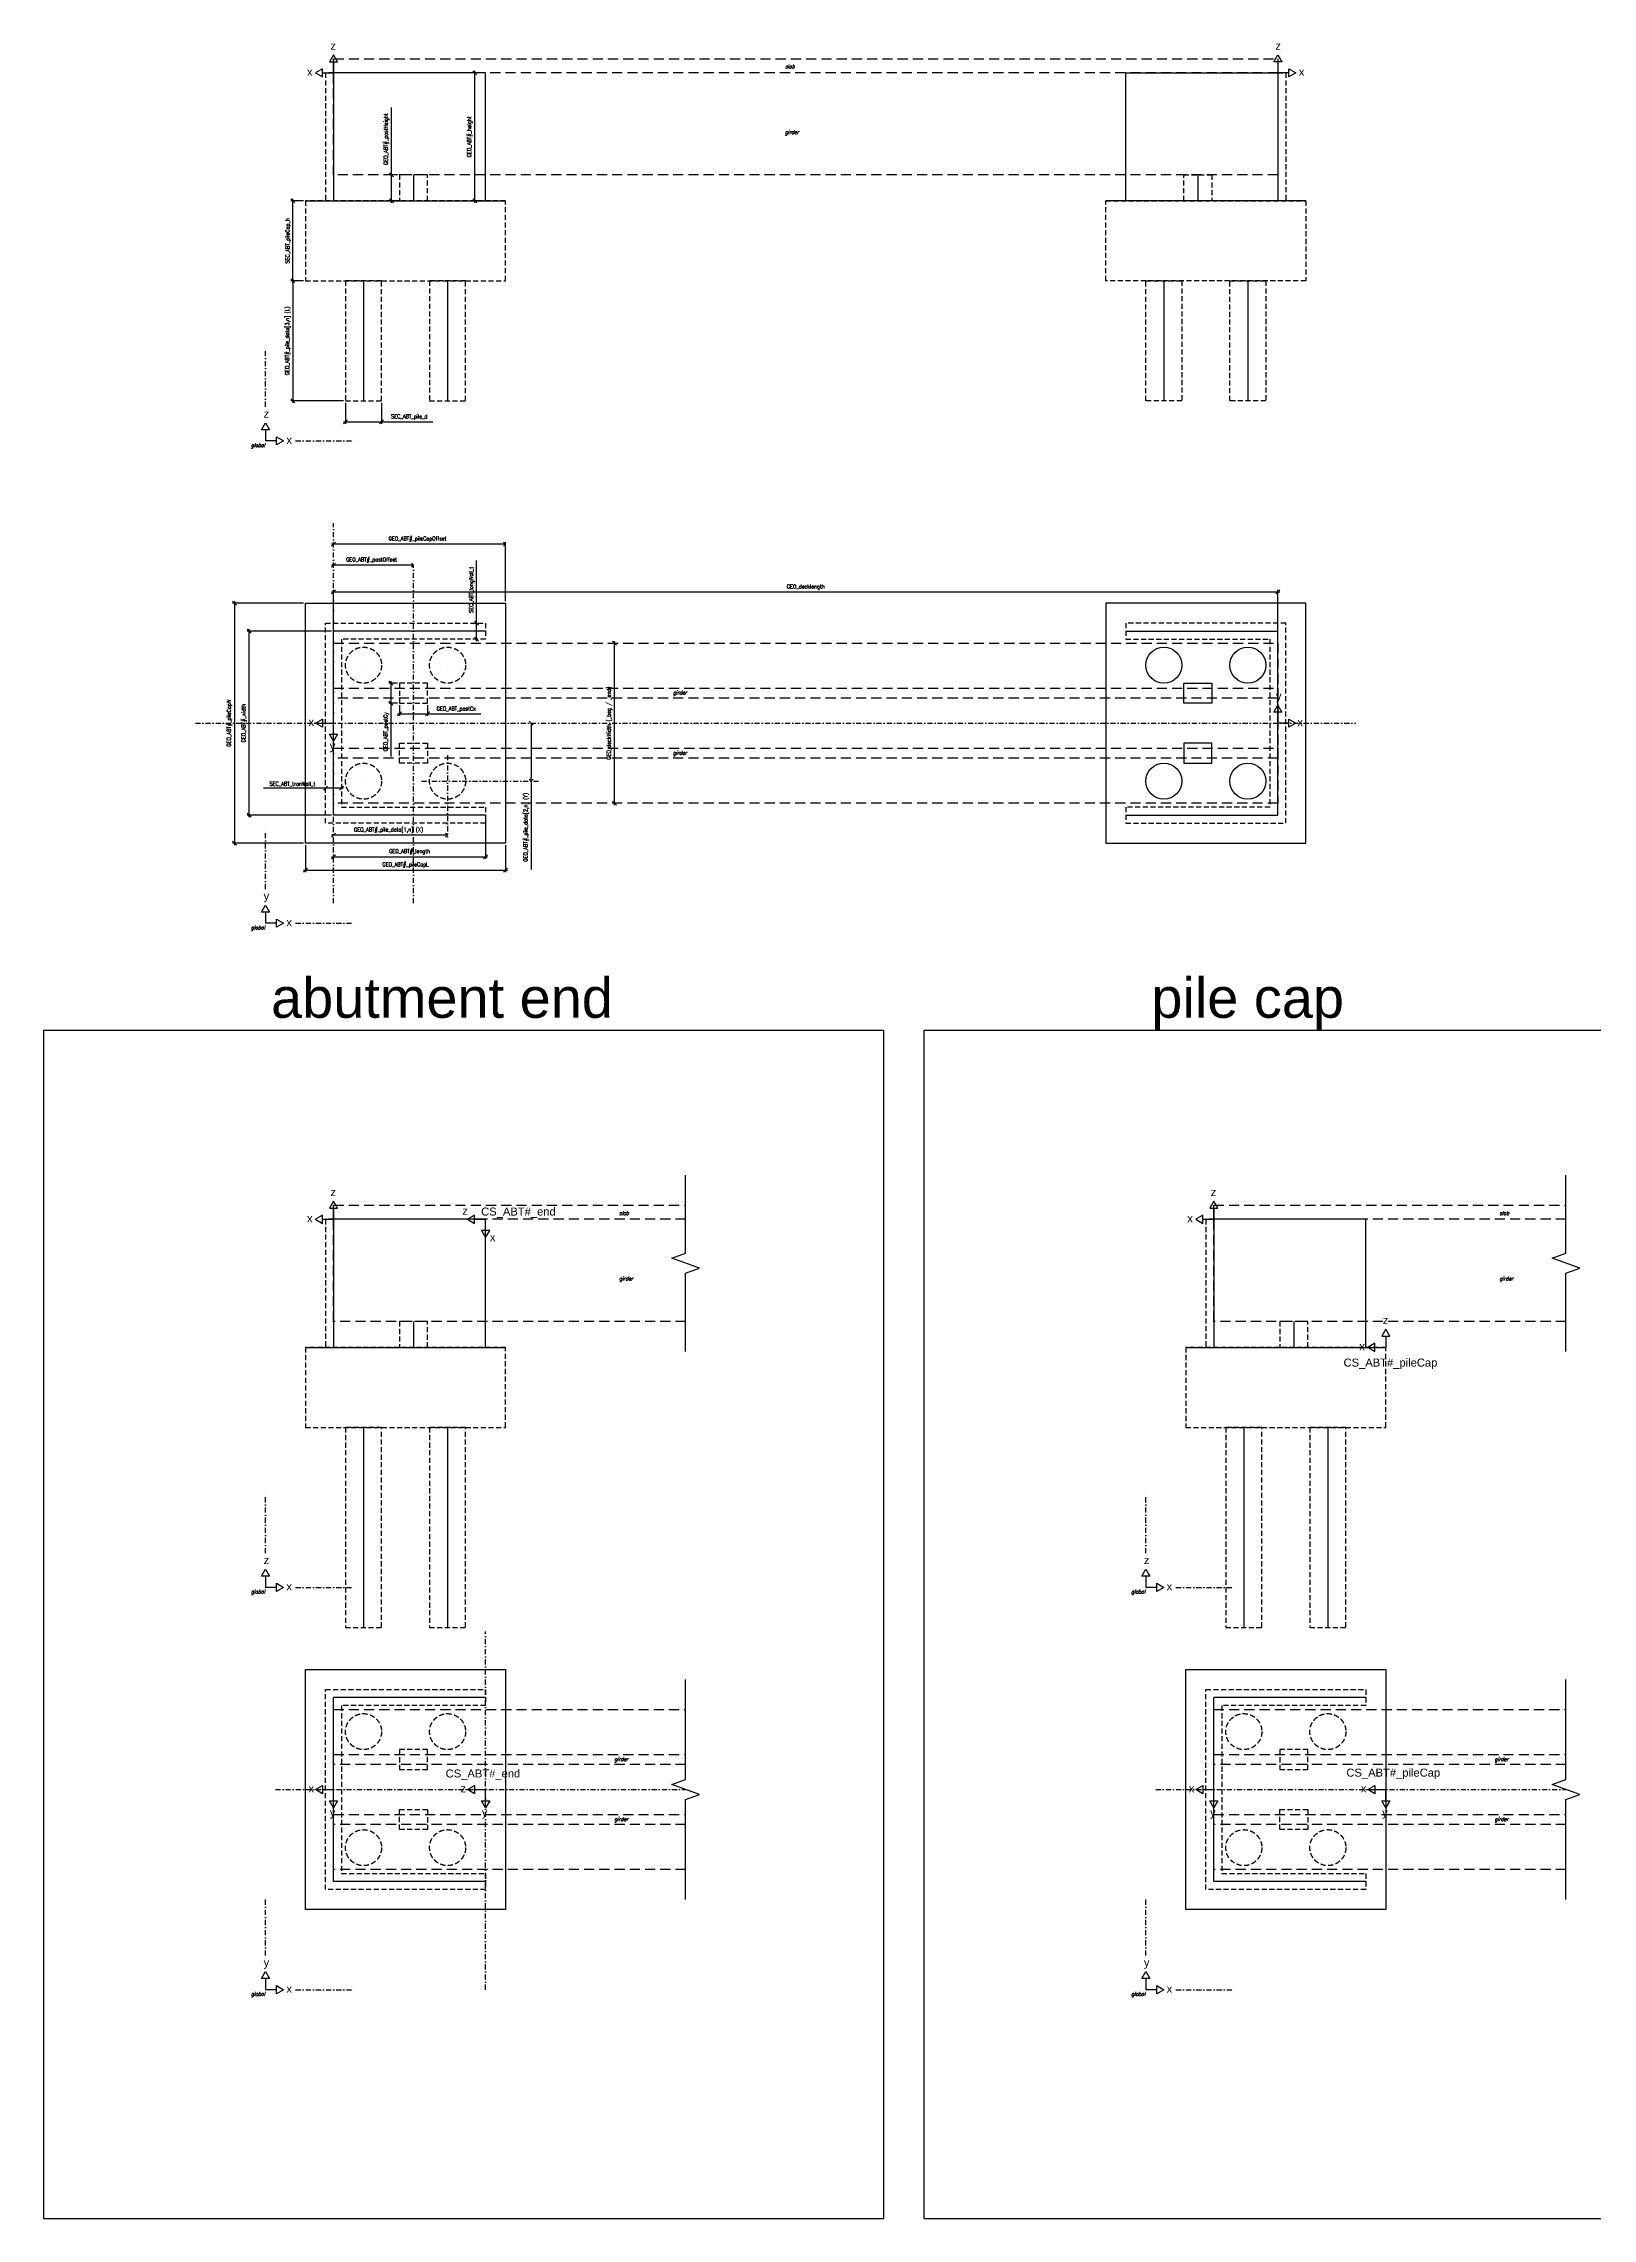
# Model space of a CAD drawing. Header units: millimetres. Extents: x 82860 to 279860, y -75608 to -21238.
# Drawn here: x 82860 to 121572, y -75608 to -21238 of the extents above; entities that cross this region are included whole.
import ezdxf

# ---------------------------------------------------------------- set-up
doc = ezdxf.new("R2010")
doc.units = ezdxf.units.MM
doc.header["$PDMODE"] = 3
doc.linetypes.add('DASHDOT', pattern=[25.4, 12.7, -6.35, 0, -6.35])
doc.linetypes.add('DASHED', pattern=[19.05, 12.7, -6.35])
for name, color, linetype in [('01', 1, 'Continuous'), ('02', 2, 'Continuous'), ('04', 4, 'Continuous'), ('06', 6, 'Continuous'), ('07', 7, 'Continuous'), ('08', 8, 'Continuous'), ('09', 9, 'Continuous'), ('aux_lines', 30, 'Continuous'), ('Green_02_0.1mm', 104, 'Continuous'), ('Green_04_0.3mm', 106, 'Continuous'), ('Orange_04_0.3mm', 23, 'Continuous'), ('Orange_05_0.4mm', 24, 'Continuous')]:
    doc.layers.add(name, color=color, linetype=linetype)
doc.styles.add('Romans', font='romans.shx', dxfattribs={"width": 0.9, "height": 100})
doc.styles.get("Standard").update_dxf_attribs({"font": 'arial.ttf'})
doc.dimstyles.new('C 1-50 (1-50)', dxfattribs={"dimscale": 50, "dimtxt": 0.18, "dimasz": 2, "dimexe": 1, "dimexo": 1, "dimgap": 1, "dimtad": 1, "dimdec": 0, "dimlfac": 0.1, "dimzin": 0, "dimdsep": 46, "dimtxsty": 'Romans', "dimblk1": 'OBLIQUE', "dimblk2": 'OBLIQUE', "dimsah": 1, "dimcen": 2, "dimdle": 1, "dimclrd": 7, "dimclre": 7, "dimclrt": 3, "dimazin": 2, "dimtfac": 1, "dimtdec": 0, "dimtmove": 0, "dimatfit": 3, "dimfxl": 1, "dimfrac": 1, "dimarcsym": 0})

# ---------------------------------------------------------------- blocks, each defined once
blk = doc.blocks.new('_Oblique')
at = {"color": 0, "linetype": 'ByBlock', "lineweight": -2}
blk.add_line((-0.5, -0.5), (0.5, 0.5), dxfattribs=at)
blk = doc.blocks.new('*D2')
at = {"layer": '07', "color": 7, "linetype": 'ByBlock', "lineweight": -2, "transparency": 16777216}
blk.add_line((97128, -40278), (97128, -36178), dxfattribs=at)
at = {"layer": 'Defpoints', "color": 0, "transparency": 16777216}
for p in [(97128, -36228), (97128, -36228), (97128, -40228)]:
    blk.add_point(p, dxfattribs=at)
at = {"layer": '07', "color": 7, "lineweight": -2, "transparency": 16777216, "xscale": 100, "yscale": 100, "zscale": 100}
for p, rotation in [((97128, -36228), 90), ((97128, -40228), 270)]:
    blk.add_blockref('_Oblique', p, dxfattribs=dict(at, rotation=rotation))
at = {"layer": '07', "color": 3, "transparency": 16777216, "insert": (97002, -38228), "char_height": 100, "attachment_point": 5, "rotation": 90, "style": 'Romans'}
blk.add_mtext('GEO_deckWidth {\\C8;(_beg / _end)}', dxfattribs=at)
blk = doc.blocks.new('*D3')
at = {"layer": '07', "color": 7, "linetype": 'ByBlock', "lineweight": -2, "transparency": 16777216}
for p, q in [((90059, -34946), (113759, -34946)), ((90109, -36178), (90109, -34896)), ((113709, -36178), (113709, -34896))]:
    blk.add_line(p, q, dxfattribs=at)
at = {"layer": 'Defpoints', "color": 0, "transparency": 16777216}
for p in [(113709, -34946), (90109, -36228), (113709, -36228)]:
    blk.add_point(p, dxfattribs=at)
at = {"layer": '07', "color": 7, "lineweight": -2, "transparency": 16777216, "xscale": 100, "yscale": 100, "zscale": 100, "rotation": 180}
blk.add_blockref('_Oblique', (90109, -34946), dxfattribs=at)
at = {"layer": '07', "color": 7, "lineweight": -2, "transparency": 16777216, "xscale": 100, "yscale": 100, "zscale": 100}
blk.add_blockref('_Oblique', (113709, -34946), dxfattribs=at)
at = {"layer": '07', "color": 3, "transparency": 16777216, "insert": (101909, -34830), "char_height": 100, "attachment_point": 5, "style": 'Romans'}
blk.add_mtext('GEO_decklength', dxfattribs=at)
blk = doc.blocks.new('*D4')
at = {"layer": '07', "color": 7, "linetype": 'ByBlock', "lineweight": -2, "transparency": 16777216}
for p, q in [((93680, -35728), (93680, -34165)), ((93680, -36178), (93680, -35728))]:
    blk.add_line(p, q, dxfattribs=at)
at = {"layer": 'Defpoints', "color": 0, "transparency": 16777216}
for p in [(93680, -35728), (93680, -35728), (93680, -36128)]:
    blk.add_point(p, dxfattribs=at)
at = {"layer": '07', "color": 7, "lineweight": -2, "transparency": 16777216, "xscale": 100, "yscale": 100, "zscale": 100}
for p, rotation in [((93680, -35728), 90), ((93680, -36128), 270)]:
    blk.add_blockref('_Oblique', p, dxfattribs=dict(at, rotation=rotation))
at = {"layer": '07', "color": 160, "transparency": 16777216, "insert": (93564, -34897), "char_height": 100, "attachment_point": 5, "rotation": 90, "style": 'Romans'}
blk.add_mtext('SEC_ABT_longWall_t', dxfattribs=at)
blk = doc.blocks.new('*D5')
at = {"layer": '07', "color": 7, "linetype": 'ByBlock', "lineweight": -2, "transparency": 16777216}
for p, q in [((89909, -39851), (88354, -39851)), ((90359, -39851), (89909, -39851))]:
    blk.add_line(p, q, dxfattribs=at)
at = {"layer": 'Defpoints', "color": 0, "transparency": 16777216}
for p in [(89909, -39851), (89909, -39851), (90309, -39851)]:
    blk.add_point(p, dxfattribs=at)
at = {"layer": '07', "color": 7, "lineweight": -2, "transparency": 16777216, "xscale": 100, "yscale": 100, "zscale": 100, "rotation": 180}
blk.add_blockref('_Oblique', (89909, -39851), dxfattribs=at)
at = {"layer": '07', "color": 7, "lineweight": -2, "transparency": 16777216, "xscale": 100, "yscale": 100, "zscale": 100}
blk.add_blockref('_Oblique', (90309, -39851), dxfattribs=at)
at = {"layer": '07', "color": 160, "transparency": 16777216, "insert": (89081, -39746), "char_height": 100, "attachment_point": 5, "style": 'Romans'}
blk.add_mtext('SEC_ABT_tranWall_t', dxfattribs=at)
blk = doc.blocks.new('*D6')
at = {"layer": '07', "color": 7, "linetype": 'ByBlock', "lineweight": -2, "transparency": 16777216}
for p, q in [((91709, -37999), (92459, -37999)), ((91759, -37778), (91759, -38049)), ((92459, -37778), (92459, -38049)), ((92459, -37999), (93790, -37999))]:
    blk.add_line(p, q, dxfattribs=at)
at = {"layer": 'Defpoints', "color": 0, "transparency": 16777216}
for p in [(91759, -37728), (92459, -37728), (92459, -37999)]:
    blk.add_point(p, dxfattribs=at)
at = {"layer": '07', "color": 7, "lineweight": -2, "transparency": 16777216, "xscale": 100, "yscale": 100, "zscale": 100, "rotation": 180}
blk.add_blockref('_Oblique', (91759, -37999), dxfattribs=at)
at = {"layer": '07', "color": 7, "lineweight": -2, "transparency": 16777216, "xscale": 100, "yscale": 100, "zscale": 100}
blk.add_blockref('_Oblique', (92459, -37999), dxfattribs=at)
at = {"layer": '07', "color": 160, "transparency": 16777216, "insert": (93174, -37882), "char_height": 100, "attachment_point": 5, "style": 'Romans'}
blk.add_mtext('GEO_ABT_postCx', dxfattribs=at)
blk = doc.blocks.new('*D7')
at = {"layer": '07', "color": 7, "linetype": 'ByBlock', "lineweight": -2, "transparency": 16777216}
for p, q in [((91709, -37228), (91490, -37228)), ((91540, -37178), (91540, -37728)), ((91709, -37728), (91490, -37728)), ((91540, -37728), (91540, -39060))]:
    blk.add_line(p, q, dxfattribs=at)
at = {"layer": 'Defpoints', "color": 0, "transparency": 16777216}
for p in [(91759, -37228), (91540, -37728), (91759, -37728)]:
    blk.add_point(p, dxfattribs=at)
at = {"layer": '07', "color": 7, "lineweight": -2, "transparency": 16777216, "xscale": 100, "yscale": 100, "zscale": 100}
for p, rotation in [((91540, -37228), 90), ((91540, -37728), 270)]:
    blk.add_blockref('_Oblique', p, dxfattribs=dict(at, rotation=rotation))
at = {"layer": '07', "color": 160, "transparency": 16777216, "insert": (91424, -38444), "char_height": 100, "attachment_point": 5, "rotation": 90, "style": 'Romans'}
blk.add_mtext('GEO_ABT_postCy', dxfattribs=at)
blk = doc.blocks.new('*D8')
at = {"layer": '07', "color": 7, "linetype": 'ByBlock', "lineweight": -2, "transparency": 16777216}
for p, q in [((93909, -40578), (93909, -41620)), ((90059, -41570), (93959, -41570))]:
    blk.add_line(p, q, dxfattribs=at)
at = {"layer": 'Defpoints', "color": 0, "transparency": 16777216}
for p in [(93909, -40528), (90109, -41570), (93909, -41570)]:
    blk.add_point(p, dxfattribs=at)
at = {"layer": '07', "color": 7, "lineweight": -2, "transparency": 16777216, "xscale": 100, "yscale": 100, "zscale": 100, "rotation": 180}
blk.add_blockref('_Oblique', (90109, -41570), dxfattribs=at)
at = {"layer": '07', "color": 7, "lineweight": -2, "transparency": 16777216, "xscale": 100, "yscale": 100, "zscale": 100}
blk.add_blockref('_Oblique', (93909, -41570), dxfattribs=at)
at = {"layer": '07', "color": 160, "transparency": 16777216, "insert": (92009, -41444), "char_height": 100, "attachment_point": 5, "style": 'Romans'}
blk.add_mtext('GEO_ABT#_length', dxfattribs=at)
blk = doc.blocks.new('*D9')
at = {"layer": '07', "color": 7, "linetype": 'ByBlock', "lineweight": -2, "transparency": 16777216}
for p, q in [((93859, -21972), (93592, -21972)), ((93642, -25222), (93642, -21922)), ((93859, -25172), (93592, -25172))]:
    blk.add_line(p, q, dxfattribs=at)
at = {"layer": 'Defpoints', "color": 0, "transparency": 16777216}
for p in [(93642, -21972), (93909, -21972), (93909, -25172)]:
    blk.add_point(p, dxfattribs=at)
at = {"layer": '07', "color": 7, "lineweight": -2, "transparency": 16777216, "xscale": 100, "yscale": 100, "zscale": 100}
for p, rotation in [((93642, -21972), 90), ((93642, -25172), 270)]:
    blk.add_blockref('_Oblique', p, dxfattribs=dict(at, rotation=rotation))
at = {"layer": '07', "color": 160, "transparency": 16777216, "insert": (93516, -23572), "char_height": 100, "attachment_point": 5, "rotation": 90, "style": 'Romans'}
blk.add_mtext('GEO_ABT#_height', dxfattribs=at)
blk = doc.blocks.new('*D10')
at = {"layer": '07', "color": 7, "linetype": 'ByBlock', "lineweight": -2, "transparency": 16777216}
for p, q in [((88002, -40578), (88002, -35878)), ((90059, -35928), (87952, -35928)), ((90059, -40528), (87952, -40528))]:
    blk.add_line(p, q, dxfattribs=at)
at = {"layer": 'Defpoints', "color": 0, "transparency": 16777216}
for p in [(88002, -35928), (90109, -35928), (90109, -40528)]:
    blk.add_point(p, dxfattribs=at)
at = {"layer": '07', "color": 7, "lineweight": -2, "transparency": 16777216, "xscale": 100, "yscale": 100, "zscale": 100}
for p, rotation in [((88002, -35928), 90), ((88002, -40528), 270)]:
    blk.add_blockref('_Oblique', p, dxfattribs=dict(at, rotation=rotation))
at = {"layer": '07', "color": 160, "transparency": 16777216, "insert": (87876, -38228), "char_height": 100, "attachment_point": 5, "rotation": 90, "style": 'Romans'}
blk.add_mtext('GEO_ABT#_width', dxfattribs=at)
blk = doc.blocks.new('*D11')
at = {"layer": '07', "color": 7, "linetype": 'ByBlock', "lineweight": -2, "transparency": 16777216}
for p, q in [((89359, -35228), (87584, -35228)), ((87634, -35178), (87634, -41278)), ((89359, -41228), (87584, -41228))]:
    blk.add_line(p, q, dxfattribs=at)
at = {"layer": 'Defpoints', "color": 0, "transparency": 16777216}
for p in [(89409, -35228), (87634, -41228), (89409, -41228)]:
    blk.add_point(p, dxfattribs=at)
at = {"layer": '07', "color": 7, "lineweight": -2, "transparency": 16777216, "xscale": 100, "yscale": 100, "zscale": 100}
for p, rotation in [((87634, -35228), 90), ((87634, -41228), 270)]:
    blk.add_blockref('_Oblique', p, dxfattribs=dict(at, rotation=rotation))
at = {"layer": '07', "color": 160, "transparency": 16777216, "insert": (87508, -38228), "char_height": 100, "attachment_point": 5, "rotation": 90, "style": 'Romans'}
blk.add_mtext('GEO_ABT#_pileCapW', dxfattribs=at)
blk = doc.blocks.new('*D12')
at = {"layer": '07', "color": 7, "linetype": 'ByBlock', "lineweight": -2, "transparency": 16777216}
for p, q in [((89409, -41278), (89409, -41951)), ((94409, -41278), (94409, -41951)), ((89359, -41901), (94459, -41901))]:
    blk.add_line(p, q, dxfattribs=at)
at = {"layer": 'Defpoints', "color": 0, "transparency": 16777216}
for p in [(89409, -41228), (94409, -41228), (94409, -41901)]:
    blk.add_point(p, dxfattribs=at)
at = {"layer": '07', "color": 7, "lineweight": -2, "transparency": 16777216, "xscale": 100, "yscale": 100, "zscale": 100, "rotation": 180}
blk.add_blockref('_Oblique', (89409, -41901), dxfattribs=at)
at = {"layer": '07', "color": 7, "lineweight": -2, "transparency": 16777216, "xscale": 100, "yscale": 100, "zscale": 100}
blk.add_blockref('_Oblique', (94409, -41901), dxfattribs=at)
at = {"layer": '07', "color": 160, "transparency": 16777216, "insert": (91909, -41775), "char_height": 100, "attachment_point": 5, "style": 'Romans'}
blk.add_mtext('GEO_ABT#_pileCapL', dxfattribs=at)
blk = doc.blocks.new('_Open90')
at = {"color": 0, "linetype": 'ByBlock', "lineweight": -2}
for p, q in [((0, 0), (-1, 0)), ((-0.5, 0.5), (0, 0)), ((0, 0), (-0.5, -0.5))]:
    blk.add_line(p, q, dxfattribs=at)
blk = doc.blocks.new('*D13')
at = {"layer": '07', "color": 7, "linetype": 'ByBlock', "lineweight": -2, "transparency": 16777216}
for p, q in [((94409, -35178), (94409, -33706)), ((94309, -33756), (90059, -33756))]:
    blk.add_line(p, q, dxfattribs=at)
at = {"layer": 'Defpoints', "color": 0, "transparency": 16777216}
for p in [(90109, -33756), (90109, -33756), (94409, -35228)]:
    blk.add_point(p, dxfattribs=at)
at = {"layer": '07', "color": 7, "lineweight": -2, "transparency": 16777216, "xscale": 100, "yscale": 100, "zscale": 100, "rotation": 180}
blk.add_blockref('_Oblique', (90109, -33756), dxfattribs=at)
at = {"layer": '07', "color": 7, "lineweight": -2, "transparency": 16777216, "xscale": 100, "yscale": 100, "zscale": 100}
blk.add_blockref('_Open90', (94409, -33756), dxfattribs=at)
at = {"layer": '07', "color": 160, "transparency": 16777216, "insert": (92209, -33629), "char_height": 100, "attachment_point": 5, "style": 'Romans'}
blk.add_mtext('GEO_ABT#_pileCapOffset', dxfattribs=at)
blk = doc.blocks.new('*D14')
at = {"layer": '07', "color": 7, "linetype": 'ByBlock', "lineweight": -2, "transparency": 16777216}
for p, q in [((91556, -24522), (91556, -22839)), ((91709, -24522), (91506, -24522)), ((91556, -25222), (91556, -24522)), ((91709, -25172), (91506, -25172))]:
    blk.add_line(p, q, dxfattribs=at)
at = {"layer": 'Defpoints', "color": 0, "transparency": 16777216}
for p in [(91556, -24522), (91759, -24522), (91759, -25172)]:
    blk.add_point(p, dxfattribs=at)
at = {"layer": '07', "color": 7, "lineweight": -2, "transparency": 16777216, "xscale": 100, "yscale": 100, "zscale": 100}
for p, rotation in [((91556, -24522), 90), ((91556, -25172), 270)]:
    blk.add_blockref('_Oblique', p, dxfattribs=dict(at, rotation=rotation))
at = {"layer": '07', "color": 160, "transparency": 16777216, "insert": (91430, -23630), "char_height": 100, "attachment_point": 5, "rotation": 90, "style": 'Romans'}
blk.add_mtext('GEO_ABT#_postHeight', dxfattribs=at)
blk = doc.blocks.new('*D15')
at = {"layer": '07', "color": 7, "linetype": 'ByBlock', "lineweight": -2, "transparency": 16777216}
blk.add_line((92009, -34278), (90059, -34278), dxfattribs=at)
at = {"layer": 'Defpoints', "color": 0, "transparency": 16777216}
for p in [(90109, -34278), (90109, -34278), (92109, -34278)]:
    blk.add_point(p, dxfattribs=at)
at = {"layer": '07', "color": 7, "lineweight": -2, "transparency": 16777216, "xscale": 100, "yscale": 100, "zscale": 100, "rotation": 180}
blk.add_blockref('_Oblique', (90109, -34278), dxfattribs=at)
at = {"layer": '07', "color": 7, "lineweight": -2, "transparency": 16777216, "xscale": 100, "yscale": 100, "zscale": 100}
blk.add_blockref('_Open90', (92109, -34278), dxfattribs=at)
at = {"layer": '07', "color": 160, "transparency": 16777216, "insert": (91059, -34152), "char_height": 100, "attachment_point": 5, "style": 'Romans'}
blk.add_mtext('GEO_ABT#_postOffset', dxfattribs=at)
blk = doc.blocks.new('*D18')
at = {"layer": '07', "color": 7, "linetype": 'ByBlock', "lineweight": -2, "transparency": 16777216}
for p, q in [((95049, -38228), (95049, -39578)), ((95049, -39678), (95049, -41884))]:
    blk.add_line(p, q, dxfattribs=at)
at = {"layer": 'Defpoints', "color": 0, "transparency": 16777216}
for p in [(95049, -38228), (95049, -38228), (95049, -39678)]:
    blk.add_point(p, dxfattribs=at)
at = {"layer": '07', "color": 7, "lineweight": -2, "transparency": 16777216, "xscale": 100, "yscale": 100, "zscale": 100}
for name, p, rotation in [('_Oblique', (95049, -38228), 90), ('_Open90', (95049, -39678), 270)]:
    blk.add_blockref(name, p, dxfattribs=dict(at, rotation=rotation))
at = {"layer": '07', "color": 3, "transparency": 16777216, "insert": (94923, -40831), "char_height": 100, "attachment_point": 5, "rotation": 90, "style": 'Romans'}
blk.add_mtext('{\\C160;GEO_ABT#_pile_data\\C7;[2,n]} {\\C8;(Y)}', dxfattribs=at)
blk = doc.blocks.new('*D19')
at = {"layer": '07', "color": 7, "linetype": 'ByBlock', "lineweight": -2, "transparency": 16777216}
blk.add_line((92859, -41032), (90059, -41032), dxfattribs=at)
at = {"layer": 'Defpoints', "color": 0, "transparency": 16777216}
for p in [(90109, -41032), (90109, -41032), (92959, -41032)]:
    blk.add_point(p, dxfattribs=at)
at = {"layer": '07', "color": 7, "lineweight": -2, "transparency": 16777216, "xscale": 100, "yscale": 100, "zscale": 100, "rotation": 180}
blk.add_blockref('_Oblique', (90109, -41032), dxfattribs=at)
at = {"layer": '07', "color": 7, "lineweight": -2, "transparency": 16777216, "xscale": 100, "yscale": 100, "zscale": 100}
blk.add_blockref('_Open90', (92959, -41032), dxfattribs=at)
at = {"layer": '07', "color": 3, "transparency": 16777216, "insert": (91484, -40906), "char_height": 100, "attachment_point": 5, "style": 'Romans'}
blk.add_mtext('{\\C160;GEO_ABT#_pile_data\\C7;[1,n] \\C8;(X)}', dxfattribs=at)
blk = doc.blocks.new('*D20')
at = {"layer": '07', "color": 7, "linetype": 'ByBlock', "lineweight": -2, "transparency": 16777216}
for p, q in [((89359, -27172), (89043, -27172)), ((89093, -27122), (89093, -30222)), ((90359, -30172), (89043, -30172))]:
    blk.add_line(p, q, dxfattribs=at)
at = {"layer": 'Defpoints', "color": 0, "transparency": 16777216}
for p in [(89409, -27172), (89093, -30172), (90409, -30172)]:
    blk.add_point(p, dxfattribs=at)
at = {"layer": '07', "color": 7, "lineweight": -2, "transparency": 16777216, "xscale": 100, "yscale": 100, "zscale": 100}
for p, rotation in [((89093, -27172), 90), ((89093, -30172), 270)]:
    blk.add_blockref('_Oblique', p, dxfattribs=dict(at, rotation=rotation))
at = {"layer": '07', "color": 3, "transparency": 16777216, "insert": (88966, -28672), "char_height": 100, "attachment_point": 5, "rotation": 90, "style": 'Romans'}
blk.add_mtext('{\\C160;GEO_ABT#_pile_data\\C7;[3,n]} {\\C8;(L)}', dxfattribs=at)
blk = doc.blocks.new('*D21')
at = {"layer": '07', "color": 7, "linetype": 'ByBlock', "lineweight": -2, "transparency": 16777216}
for p, q in [((90409, -30222), (90409, -30743)), ((91309, -30222), (91309, -30743)), ((90359, -30693), (91309, -30693)), ((91309, -30693), (92589, -30693))]:
    blk.add_line(p, q, dxfattribs=at)
at = {"layer": 'Defpoints', "color": 0, "transparency": 16777216}
for p in [(90409, -30172), (91309, -30172), (91309, -30693)]:
    blk.add_point(p, dxfattribs=at)
at = {"layer": '07', "color": 7, "lineweight": -2, "transparency": 16777216, "xscale": 100, "yscale": 100, "zscale": 100, "rotation": 180}
blk.add_blockref('_Oblique', (90409, -30693), dxfattribs=at)
at = {"layer": '07', "color": 7, "lineweight": -2, "transparency": 16777216, "xscale": 100, "yscale": 100, "zscale": 100}
blk.add_blockref('_Oblique', (91309, -30693), dxfattribs=at)
at = {"layer": '07', "color": 160, "transparency": 16777216, "insert": (91999, -30576), "char_height": 100, "attachment_point": 5, "style": 'Romans'}
blk.add_mtext('SEC_ABT_pile_d', dxfattribs=at)
blk = doc.blocks.new('*D22')
at = {"layer": '07', "color": 7, "linetype": 'ByBlock', "lineweight": -2, "transparency": 16777216}
for p, q in [((89359, -25172), (89043, -25172)), ((89093, -27222), (89093, -25122)), ((89359, -27172), (89043, -27172))]:
    blk.add_line(p, q, dxfattribs=at)
at = {"layer": 'Defpoints', "color": 0, "transparency": 16777216}
for p in [(89093, -25172), (89409, -25172), (89409, -27172)]:
    blk.add_point(p, dxfattribs=at)
at = {"layer": '07', "color": 7, "lineweight": -2, "transparency": 16777216, "xscale": 100, "yscale": 100, "zscale": 100}
for p, rotation in [((89093, -25172), 90), ((89093, -27172), 270)]:
    blk.add_blockref('_Oblique', p, dxfattribs=dict(at, rotation=rotation))
at = {"layer": '07', "color": 160, "transparency": 16777216, "insert": (88976, -26172), "char_height": 100, "attachment_point": 5, "rotation": 90, "style": 'Romans'}
blk.add_mtext('SEC_ABT_pileCap_h', dxfattribs=at)

msp = doc.modelspace()

# ---------------------------------------------------------------- linework, layer by layer
at = {"layer": '01'}
for p, q in [((92108.5, -24521.7), (92108.5, -25171.7)), ((92108.5, -53181), (92108.5, -53831)), ((114108.5, -53181), (114108.5, -53831))]:
    msp.add_line(p, q, dxfattribs=at)
at = {"layer": '01', "linetype": 'DASHDOT', "ltscale": 10}
msp.add_line((92108.5, -42728.3), (92108.5, -34278.3), dxfattribs=at)
at = {"layer": '01'}
for p in [(92108.5, -37478.3), (92108.5, -38978.3)]:
    msp.add_point(p, dxfattribs=at)
at = {"layer": '02'}
for p, q in [((90858.5, -27171.7), (90858.5, -30171.7)), ((92958.5, -27171.7), (92958.5, -30171.7)), ((90858.5, -55831), (90858.5, -60831)), ((92958.5, -55831), (92958.5, -60831)), ((112858.5, -55831), (112858.5, -60831)), ((114958.5, -55831), (114958.5, -60831))]:
    msp.add_line(p, q, dxfattribs=at)
at = {"layer": '02', "linetype": 'DASHDOT', "ltscale": 10}
for p, q in [((92958.5, -39028.3), (92958.5, -41085.2)), ((92308.5, -39678.3), (95248.7, -39678.3))]:
    msp.add_line(p, q, dxfattribs=at)
at = {"layer": '02'}
for p in [(90858.5, -36778.3), (92958.5, -36778.3), (90858.5, -39678.3), (92958.5, -39678.3)]:
    msp.add_point(p, dxfattribs=at)
at = {"layer": '04'}
for p, q in [((89408.5, -25171.7), (94408.5, -25171.7)), ((93908.5, -35928.3), (90108.5, -35928.3)), ((90108.5, -40528.3), (90108.5, -35928.3)), ((93908.5, -40528.3), (90108.5, -40528.3)), ((89408.5, -53831), (94408.5, -53831)), ((111408.5, -53831), (116408.5, -53831)), ((93908.5, -62587.6), (90108.5, -62587.6)), ((90108.5, -67187.6), (90108.5, -62587.6)), ((115908.5, -62587.6), (112108.5, -62587.6)), ((112108.5, -67187.6), (112108.5, -62587.6)), ((93908.5, -67187.6), (90108.5, -67187.6)), ((115908.5, -67187.6), (112108.5, -67187.6))]:
    msp.add_line(p, q, dxfattribs=at)
for points in [[(90108.5, -25171.7), (93908.5, -25171.7), (93908.5, -21971.7), (90108.5, -21971.7)], [(94408.5, -35228.3), (94408.5, -41228.3), (89408.5, -41228.3), (89408.5, -35228.3)], [(90108.5, -53831), (93908.5, -53831), (93908.5, -50631), (90108.5, -50631)], [(112108.5, -53831), (115908.5, -53831), (115908.5, -50631), (112108.5, -50631)], [(94408.5, -61887.6), (94408.5, -67887.6), (89408.5, -67887.6), (89408.5, -61887.6)], [(116408.5, -61887.6), (116408.5, -67887.6), (111408.5, -67887.6), (111408.5, -61887.6)]]:
    msp.add_lwpolyline(points, close=True, dxfattribs=at)
at = {"layer": '06', "linetype": 'DASHDOT', "ltscale": 10}
for p, q in [((88408.5, -30318.6), (88408.5, -28818.6)), ((89161.7, -31171.7), (90661.7, -31171.7)), ((88408.5, -42375.1), (88408.5, -40875.1)), ((89161.7, -43228.3), (90661.7, -43228.3)), ((88408.5, -58977.9), (88408.5, -57477.9)), ((110408.5, -58977.9), (110408.5, -57477.9)), ((89161.7, -59831), (90661.7, -59831)), ((111161.7, -59831), (112661.7, -59831)), ((88408.5, -69034.4), (88408.5, -67534.4)), ((110408.5, -69034.4), (110408.5, -67534.4)), ((89161.7, -69887.6), (90661.7, -69887.6)), ((111161.7, -69887.6), (112661.7, -69887.6))]:
    msp.add_line(p, q, dxfattribs=at)
at = {"layer": '06'}
for p, q in [((88408.5, -30895), (88408.5, -31171.7)), ((88685.2, -31171.7), (88408.5, -31171.7)), ((88408.5, -42951.6), (88408.5, -43228.3)), ((88685.2, -43228.3), (88408.5, -43228.3)), ((88408.5, -59554.3), (88408.5, -59831)), ((110408.5, -59554.3), (110408.5, -59831)), ((88685.2, -59831), (88408.5, -59831)), ((110685.2, -59831), (110408.5, -59831)), ((88408.5, -69610.9), (88408.5, -69887.6)), ((88685.2, -69887.6), (88408.5, -69887.6)), ((110408.5, -69610.9), (110408.5, -69887.6)), ((110685.2, -69887.6), (110408.5, -69887.6))]:
    msp.add_line(p, q, dxfattribs=at)
for points in [[(88408.5, -30718.6), (88510.4, -30895), (88306.7, -30895)], [(88861.7, -31171.7), (88685.2, -31273.6), (88685.2, -31069.8)], [(88408.5, -42775.1), (88510.4, -42951.6), (88306.7, -42951.6)], [(88861.7, -43228.3), (88685.2, -43330.1), (88685.2, -43126.4)], [(88408.5, -59377.9), (88510.4, -59554.3), (88306.7, -59554.3)], [(88861.7, -59831), (88685.2, -59932.9), (88685.2, -59729.1)], [(110408.5, -59377.9), (110510.4, -59554.3), (110306.7, -59554.3)], [(110861.7, -59831), (110685.2, -59932.9), (110685.2, -59729.1)], [(88408.5, -69434.4), (88510.4, -69610.9), (88306.7, -69610.9)], [(110408.5, -69434.4), (110510.4, -69610.9), (110306.7, -69610.9)], [(88861.7, -69887.6), (88685.2, -69989.4), (88685.2, -69785.7)], [(110861.7, -69887.6), (110685.2, -69989.4), (110685.2, -69785.7)]]:
    msp.add_lwpolyline(points, close=True, dxfattribs=at)
at = {"layer": '07'}
for p, q in [((111708.5, -24521.7), (111708.5, -25171.7)), ((114408.5, -25171.7), (109408.5, -25171.7)), ((110858.5, -27171.7), (110858.5, -30171.7)), ((112958.5, -27171.7), (112958.5, -30171.7)), ((109908.5, -35928.3), (113708.5, -35928.3)), ((113708.5, -40528.3), (113708.5, -35928.3)), ((109908.5, -40528.3), (113708.5, -40528.3))]:
    msp.add_line(p, q, dxfattribs=at)
at = {"layer": '07', "linetype": 'DASHDOT', "ltscale": 10}
msp.add_line((93908.5, -69887.6), (93908.5, -60937.6), dxfattribs=at)
at = {"layer": '07'}
for points in [[(113708.5, -25171.7), (109908.5, -25171.7), (109908.5, -21971.7), (113708.5, -21971.7)], [(109408.5, -35228.3), (109408.5, -41228.3), (114408.5, -41228.3), (114408.5, -35228.3)], [(112058.5, -37228.3), (112058.5, -37728.3), (111358.5, -37728.3), (111358.5, -37228.3)], [(112058.5, -39228.3), (112058.5, -38728.3), (111358.5, -38728.3), (111358.5, -39228.3)]]:
    msp.add_lwpolyline(points, close=True, dxfattribs=at)
for centre in [(110858.5, -36778.3), (112958.5, -36778.3), (110858.5, -39678.3), (112958.5, -39678.3)]:
    msp.add_circle(centre, 450, dxfattribs=at)
at = {"layer": '08', "linetype": 'DASHED', "ltscale": 10}
for points in [[(90108.5, -21971.7), (89908.5, -21971.7), (89908.5, -25171.7)], [(113708.5, -21971.7), (113908.5, -21971.7), (113908.5, -25171.7)], [(90108.5, -50631), (89908.5, -50631), (89908.5, -53831)], [(112108.5, -50631), (111908.5, -50631), (111908.5, -53831)]]:
    msp.add_lwpolyline(points, dxfattribs=at)
for points in [[(91758.5, -25171.7), (92458.5, -25171.7), (92458.5, -24521.7), (91758.5, -24521.7)], [(112058.5, -25171.7), (111358.5, -25171.7), (111358.5, -24521.7), (112058.5, -24521.7)], [(89408.5, -27171.7), (94408.5, -27171.7), (94408.5, -25171.7), (89408.5, -25171.7)], [(114408.5, -27171.7), (109408.5, -27171.7), (109408.5, -25171.7), (114408.5, -25171.7)], [(90408.5, -30171.7), (91308.5, -30171.7), (91308.5, -27171.7), (90408.5, -27171.7)], [(92508.5, -30171.7), (93408.5, -30171.7), (93408.5, -27171.7), (92508.5, -27171.7)], [(111308.5, -30171.7), (110408.5, -30171.7), (110408.5, -27171.7), (111308.5, -27171.7)], [(113408.5, -30171.7), (112508.5, -30171.7), (112508.5, -27171.7), (113408.5, -27171.7)], [(93908.5, -36128.3), (90308.5, -36128.3), (90308.5, -40328.3), (93908.5, -40328.3), (93908.5, -40728.3), (89908.5, -40728.3), (89908.5, -35728.3), (93908.5, -35728.3)], [(109908.5, -36128.3), (113508.5, -36128.3), (113508.5, -40328.3), (109908.5, -40328.3), (109908.5, -40728.3), (113908.5, -40728.3), (113908.5, -35728.3), (109908.5, -35728.3)], [(91758.5, -37228.3), (91758.5, -37728.3), (92458.5, -37728.3), (92458.5, -37228.3)], [(91758.5, -39228.3), (91758.5, -38728.3), (92458.5, -38728.3), (92458.5, -39228.3)], [(91758.5, -53831), (92458.5, -53831), (92458.5, -53181), (91758.5, -53181)], [(113758.5, -53831), (114458.5, -53831), (114458.5, -53181), (113758.5, -53181)], [(89408.5, -55831), (94408.5, -55831), (94408.5, -53831), (89408.5, -53831)], [(111408.5, -55831), (116408.5, -55831), (116408.5, -53831), (111408.5, -53831)], [(90408.5, -60831), (91308.5, -60831), (91308.5, -55831), (90408.5, -55831)], [(92508.5, -60831), (93408.5, -60831), (93408.5, -55831), (92508.5, -55831)], [(112408.5, -60831), (113308.5, -60831), (113308.5, -55831), (112408.5, -55831)], [(114508.5, -60831), (115408.5, -60831), (115408.5, -55831), (114508.5, -55831)], [(93908.5, -62787.6), (90308.5, -62787.6), (90308.5, -66987.6), (93908.5, -66987.6), (93908.5, -67387.6), (89908.5, -67387.6), (89908.5, -62387.6), (93908.5, -62387.6)], [(115908.5, -62787.6), (112308.5, -62787.6), (112308.5, -66987.6), (115908.5, -66987.6), (115908.5, -67387.6), (111908.5, -67387.6), (111908.5, -62387.6), (115908.5, -62387.6)], [(91758.5, -63887.6), (91758.5, -64387.6), (92458.5, -64387.6), (92458.5, -63887.6)], [(113758.5, -63887.6), (113758.5, -64387.6), (114458.5, -64387.6), (114458.5, -63887.6)], [(91758.5, -65887.6), (91758.5, -65387.6), (92458.5, -65387.6), (92458.5, -65887.6)], [(113758.5, -65887.6), (113758.5, -65387.6), (114458.5, -65387.6), (114458.5, -65887.6)]]:
    msp.add_lwpolyline(points, close=True, dxfattribs=at)
at = {"layer": '08', "linetype": 'Continuous', "transparency": 33554483}
for points in [[(98908.5, -53931), (98908.5, -51981), (99252, -51856), (98565.1, -51606), (98908.5, -51481), (98908.5, -49531)], [(120908.5, -53931), (120908.5, -51981), (121252, -51856), (120565.1, -51606), (120908.5, -51481), (120908.5, -49531)], [(98908.5, -67637.6), (98908.5, -65137.6), (99252, -65012.6), (98565.1, -64762.6), (98908.5, -64637.6), (98908.5, -62137.6)], [(120908.5, -67637.6), (120908.5, -65137.6), (121252, -65012.6), (120565.1, -64762.6), (120908.5, -64637.6), (120908.5, -62137.6)]]:
    msp.add_lwpolyline(points, dxfattribs=at)
at = {"layer": '08', "linetype": 'DASHED', "ltscale": 10}
for centre in [(90858.5, -36778.3), (92958.5, -36778.3), (90858.5, -39678.3), (92958.5, -39678.3), (90858.5, -63437.6), (92958.5, -63437.6), (112858.5, -63437.6), (114958.5, -63437.6), (90858.5, -66337.6), (92958.5, -66337.6), (112858.5, -66337.6), (114958.5, -66337.6)]:
    msp.add_circle(centre, 450, dxfattribs=at)
at = {"layer": '09', "linetype": 'DASHED', "ltscale": 20, "transparency": 33554483}
for points in [[(90108.5, -21621.7), (113708.5, -21621.7), (113708.5, -24521.7), (90108.5, -24521.7)], [(90108.5, -21621.7), (113708.5, -21621.7), (113708.5, -21971.7), (90108.5, -21971.7)], [(90108.5, -36228.3), (113708.5, -36228.3), (113708.5, -40228.3), (90108.5, -40228.3)], [(90108.5, -37353.3), (113708.5, -37353.3), (113708.5, -37603.3), (90108.5, -37603.3)], [(90108.5, -38853.3), (113708.5, -38853.3), (113708.5, -39103.3), (90108.5, -39103.3)]]:
    msp.add_lwpolyline(points, close=True, dxfattribs=at)
for points in [[(98908.5, -53181), (90108.5, -53181), (90108.5, -50281), (98908.5, -50281)], [(98908.5, -50631), (90108.5, -50631), (90108.5, -50281), (98908.5, -50281)], [(120908.5, -53181), (112108.5, -53181), (112108.5, -50281), (120908.5, -50281)], [(120908.5, -50631), (112108.5, -50631), (112108.5, -50281), (120908.5, -50281)], [(98908.5, -66887.6), (90108.5, -66887.6), (90108.5, -62887.6), (98908.5, -62887.6)], [(120908.5, -66887.6), (112108.5, -66887.6), (112108.5, -62887.6), (120908.5, -62887.6)], [(98908.5, -64262.6), (90108.5, -64262.6), (90108.5, -64012.6), (98908.5, -64012.6)], [(120908.5, -64262.6), (112108.5, -64262.6), (112108.5, -64012.6), (120908.5, -64012.6)], [(98908.5, -65762.6), (90108.5, -65762.6), (90108.5, -65512.6), (98908.5, -65512.6)], [(120908.5, -65762.6), (112108.5, -65762.6), (112108.5, -65512.6), (120908.5, -65512.6)]]:
    msp.add_lwpolyline(points, dxfattribs=at)
at = {"layer": 'aux_lines'}
for points in [[(82859.9, -75607.7), (103859.9, -75607.7), (103859.9, -45907.7), (82859.9, -45907.7)], [(104859.9, -75607.7), (125859.9, -75607.7), (125859.9, -45907.7), (104859.9, -45907.7)]]:
    msp.add_lwpolyline(points, close=True, dxfattribs=at)
at = {"layer": 'Green_02_0.1mm', "linetype": 'DASHDOT', "ltscale": 10}
for p, q in [((90108.5, -42728.3), (90108.5, -33228.3)), ((86655.4, -38228.3), (115655.4, -38228.3)), ((88655.4, -64887.6), (98908.5, -64887.6)), ((110655.4, -64887.6), (120908.5, -64887.6))]:
    msp.add_line(p, q, dxfattribs=at)
at = {"layer": 'Green_04_0.3mm'}
for p, q in [((90108.5, -21695), (90108.5, -21971.7)), ((113708.5, -21695), (113708.5, -21971.7)), ((89831.9, -21971.7), (90108.5, -21971.7)), ((113985.2, -21971.7), (113708.5, -21971.7)), ((113708.5, -37951.6), (113708.5, -38228.3)), ((89831.9, -38228.3), (90108.5, -38228.3)), ((90108.5, -38504.9), (90108.5, -38228.3)), ((113985.2, -38228.3), (113708.5, -38228.3)), ((90108.5, -50354.3), (90108.5, -50631)), ((112108.5, -50354.3), (112108.5, -50631)), ((89831.9, -50631), (90108.5, -50631)), ((111831.9, -50631), (112108.5, -50631)), ((89831.9, -64887.6), (90108.5, -64887.6)), ((90108.5, -65164.2), (90108.5, -64887.6)), ((111831.9, -64887.6), (112108.5, -64887.6)), ((112108.5, -65164.2), (112108.5, -64887.6))]:
    msp.add_line(p, q, dxfattribs=at)
for points in [[(90108.5, -21518.6), (90006.7, -21695), (90210.4, -21695)], [(113708.5, -21518.6), (113810.4, -21695), (113606.7, -21695)], [(89655.4, -21971.7), (89831.9, -22073.6), (89831.9, -21869.8)], [(114161.7, -21971.7), (113985.2, -22073.6), (113985.2, -21869.8)], [(113708.5, -37775.1), (113810.4, -37951.6), (113606.7, -37951.6)], [(89655.4, -38228.3), (89831.9, -38126.4), (89831.9, -38330.1)], [(90108.5, -38681.4), (90006.7, -38504.9), (90210.4, -38504.9)], [(114161.7, -38228.3), (113985.2, -38330.1), (113985.2, -38126.4)], [(89655.4, -50631), (89831.9, -50732.9), (89831.9, -50529.1)], [(90108.5, -50177.9), (90006.7, -50354.3), (90210.4, -50354.3)], [(111655.4, -50631), (111831.9, -50732.9), (111831.9, -50529.1)], [(112108.5, -50177.9), (112006.7, -50354.3), (112210.4, -50354.3)], [(89655.4, -64887.6), (89831.9, -64785.7), (89831.9, -64989.4)], [(90108.5, -65340.7), (90006.7, -65164.2), (90210.4, -65164.2)], [(111655.4, -64887.6), (111831.9, -64785.7), (111831.9, -64989.4)], [(112108.5, -65340.7), (112006.7, -65164.2), (112210.4, -65164.2)]]:
    msp.add_lwpolyline(points, close=True, dxfattribs=at)
at = {"layer": 'Orange_04_0.3mm'}
for p, q in [((93631.9, -50631), (93908.5, -50631)), ((93908.5, -50907.6), (93908.5, -50631)), ((116408.5, -53554.3), (116408.5, -53831)), ((116131.9, -53831), (116408.5, -53831)), ((93631.9, -64887.6), (93908.5, -64887.6)), ((93908.5, -65164.2), (93908.5, -64887.6)), ((116131.9, -64887.6), (116408.5, -64887.6)), ((116408.5, -65164.2), (116408.5, -64887.6))]:
    msp.add_line(p, q, dxfattribs=at)
for points in [[(93455.4, -50631), (93631.9, -50732.9), (93631.9, -50529.1)], [(93908.5, -51084.1), (94010.4, -50907.6), (93806.7, -50907.6)], [(115955.4, -53831), (116131.9, -53932.9), (116131.9, -53729.1)], [(116408.5, -53377.9), (116306.7, -53554.3), (116510.4, -53554.3)], [(93455.4, -64887.6), (93631.9, -64785.7), (93631.9, -64989.4)], [(93908.5, -65340.7), (93806.7, -65164.2), (94010.4, -65164.2)], [(115955.4, -64887.6), (116131.9, -64785.7), (116131.9, -64989.4)], [(116408.5, -65340.7), (116306.7, -65164.2), (116510.4, -65164.2)]]:
    msp.add_lwpolyline(points, close=True, dxfattribs=at)

# ---------------------------------------------------------------- texts
at = {"layer": '06'}
for s, p in [('z', (88360.7, -30591.2)), ('x', (88929.8, -31247.3)), ('y', (88360.7, -42647.8)), ('x', (88929.8, -43303.9)), ('z', (88360.7, -59250.5)), ('z', (110360.7, -59250.5)), ('x', (88929.8, -59906.6)), ('x', (110929.8, -59906.6)), ('y', (88360.7, -69307.1)), ('y', (110360.7, -69307.1)), ('x', (88929.8, -69963.2)), ('x', (110929.8, -69963.2))]:
    msp.add_text(s, height=200, dxfattribs=at).set_placement(p)
at = {"layer": '06', "transparency": 33554483, "style": 'Romans', "oblique": 15, "width": 0.9}
for p in [(88043.3, -31329.2), (88043.3, -43385.8), (88043.3, -59988.5), (110043.3, -59988.5), (88043.3, -70045.1), (110043.3, -70045.1)]:
    msp.add_text('global', height=100, dxfattribs=at).set_placement(p)
at = {"layer": '08', "transparency": 33554483, "style": 'Romans', "oblique": 15, "width": 0.9}
for s, p in [('slab', (101391.2, -21863.9)), ('girder', (101391.2, -23501.5)), ('girder', (98592.3, -37515.8)), ('girder', (98592.3, -39015.8)), ('slab', (97245.7, -50523.1)), ('slab', (119245.7, -50523.1)), ('girder', (97245.7, -52160.8)), ('girder', (119245.7, -52160.8)), ('girder', (97125.3, -64175.1)), ('girder', (119125.3, -64175.1)), ('girder', (97125.3, -65675.1)), ('girder', (119125.3, -65675.1))]:
    msp.add_text(s, height=100, dxfattribs=at).set_placement(p)
at = {"layer": 'aux_lines'}
for s, p in [('abutment end', (88547.3, -45593.9)), ('pile cap', (110547.3, -45593.9))]:
    msp.add_text(s, height=1000, dxfattribs=at).set_placement(p)
at = {"layer": 'Green_04_0.3mm'}
for s, p in [('z', (90030.2, -21392.1)), ('z', (113647.7, -21392.1)), ('x', (89445.1, -22045.5)), ('x', (114232.3, -22045.5)), ('y', (113660.7, -37647.8)), ('x', (89481.6, -38297.5)), ('x', (114195.8, -38303.9)), ('y', (90014.7, -38894.8)), ('z', (90030.2, -50051.3)), ('z', (112030.2, -50051.3)), ('x', (89445.1, -50704.8)), ('x', (111445.1, -50704.8)), ('x', (89481.6, -64956.8)), ('x', (111481.6, -64956.8)), ('y', (90014.7, -65554.1)), ('y', (112014.7, -65554.1))]:
    msp.add_text(s, height=200, dxfattribs=at).set_placement(p)
at = {"layer": 'Orange_04_0.3mm'}
for s, p in [('z', (93328.9, -50514.5)), ('x', (94015.8, -51181.2)), ('z', (116330.2, -53251.3)), ('x', (115745.1, -53904.8)), ('z', (93282.1, -64956.8)), ('x', (115781.6, -64956.8)), ('y', (93814.7, -65554.1)), ('y', (116314.7, -65554.1))]:
    msp.add_text(s, height=200, dxfattribs=at).set_placement(p)
at = {"layer": 'Orange_05_0.4mm'}
for s, p in [('CS_ABT#_end', (93797.9, -50536.8)), ('CS_ABT#_pileCap', (115350.4, -54312.1)), ('CS_ABT#_end', (92910.6, -64583.2)), ('CS_ABT#_pileCap', (115421.4, -64562))]:
    msp.add_text(s, height=200, dxfattribs=at).set_placement(p)

# ---------------------------------------------------------------- dimensions: what is measured, and where the dimension line sits
at = {"layer": '07'}
for base, p1, p2, text, override, picture, middle in [((93642.3, -21971.7), (93908.5, -25171.7), (93908.5, -21971.7), 'GEO_ABT#_height', {"dimclrt": 160}, '*D9', (93516.1, -23571.7)), ((91555.9, -24521.7), (91758.5, -25171.7), (91758.5, -24521.7), 'GEO_ABT#_postHeight', {"dimclrt": 160}, '*D14', (91429.7, -23630.3)), ((89092.6, -25171.7), (89408.5, -27171.7), (89408.5, -25171.7), 'SEC_ABT_pileCap_h', {"dimclrt": 160}, '*D22', (88975.9, -26171.7)), ((93680.4, -35728.3), (93680.4, -36128.3), (93680.4, -35728.3), 'SEC_ABT_longWall_t', {"dimzin": 8, "dimclrt": 160}, '*D4', (93563.8, -34896.8)), ((87634.2, -41228.3), (89408.5, -35228.3), (89408.5, -41228.3), 'GEO_ABT#_pileCapW', {"dimclrt": 160}, '*D11', (87508, -38228.3)), ((88002.2, -35928.3), (90108.5, -40528.3), (90108.5, -35928.3), 'GEO_ABT#_width', {"dimclrt": 160}, '*D10', (87876, -38228.3)), ((91540.2, -37728.3), (91758.5, -37228.3), (91758.5, -37728.3), 'GEO_ABT_postCy', {"dimzin": 8, "dimclrt": 160}, '*D7', (91423.6, -38444))]:
    dim = msp.add_linear_dim(base=base, p1=p1, p2=p2, angle=90, text=text, dimstyle='C 1-50 (1-50)', override=override, dxfattribs=at)
    dim.commit()
    dim.dimension.update_dxf_attribs({"geometry": picture, "text_midpoint": middle})
dim = msp.add_linear_dim(base=(89092.6, -30171.7), p1=(89408.5, -27171.7), p2=(90408.5, -30171.7), angle=90, text='{\\C160;GEO_ABT#_pile_data\\C7;[3,n]} {\\C8;(L)}', dimstyle='C 1-50 (1-50)', dxfattribs=at)
dim.commit()
dim.dimension.update_dxf_attribs({"geometry": '*D20', "text_midpoint": (88966.4, -28671.7)})
for base, p1, p2, text, override, picture, middle in [((91308.5, -30693), (90408.5, -30171.7), (91308.5, -30171.7), 'SEC_ABT_pile_d', {"dimclrt": 160}, '*D21', (91998.5, -30576.4)), ((90108.5, -33755.6), (94408.5, -35228.3), (90108.5, -33755.6), 'GEO_ABT#_pileCapOffset', {"dimblk1": 'Open90', "dimblk2": 'Oblique', "dimclrt": 160}, '*D13', (92208.5, -33629.4)), ((90108.5, -34278.3), (92108.5, -34278.3), (90108.5, -34278.3), 'GEO_ABT#_postOffset', {"dimblk1": 'Open90', "dimclrt": 160}, '*D15', (91058.5, -34152.1)), ((92458.5, -37999.1), (91758.5, -37728.3), (92458.5, -37728.3), 'GEO_ABT_postCx', {"dimzin": 8, "dimclrt": 160}, '*D6', (93174.3, -37882.5)), ((89908.5, -39850.6), (90308.5, -39850.6), (89908.5, -39850.6), 'SEC_ABT_tranWall_t', {"dimzin": 8, "dimclrt": 160}, '*D5', (89081.4, -39745.8)), ((93908.5, -41569.7), (90108.5, -41569.7), (93908.5, -40528.3), 'GEO_ABT#_length', {"dimzin": 8, "dimclrt": 160}, '*D8', (92008.5, -41443.5)), ((90108.5, -41031.9), (92958.5, -41031.9), (90108.5, -41031.9), '{\\C160;GEO_ABT#_pile_data\\C7;[1,n] \\C8;(X)}', {"dimblk1": 'Open90'}, '*D19', (91483.5, -40905.7)), ((94408.5, -41901), (89408.5, -41228.3), (94408.5, -41228.3), 'GEO_ABT#_pileCapL', {"dimclrt": 160}, '*D12', (91908.5, -41774.8))]:
    dim = msp.add_linear_dim(base=base, p1=p1, p2=p2, text=text, dimstyle='C 1-50 (1-50)', override=override, dxfattribs=at)
    dim.commit()
    dim.dimension.update_dxf_attribs({"geometry": picture, "text_midpoint": middle})
at = {"layer": '07', "transparency": 33554483}
dim = msp.add_linear_dim(base=(113708.5, -34946.5), p1=(90108.5, -36228.3), p2=(113708.5, -36228.3), text='GEO_decklength', dimstyle='C 1-50 (1-50)', override={"dimzin": 8}, dxfattribs=at)
dim.commit()
dim.dimension.update_dxf_attribs({"geometry": '*D3', "text_midpoint": (101908.5, -34829.8)})
dim = msp.add_linear_dim(base=(97128.4, -36228.3), p1=(97128.4, -40228.3), p2=(97128.4, -36228.3), angle=90, text='GEO_deckWidth {\\C8;(_beg / _end)}', dimstyle='C 1-50 (1-50)', override={"dimzin": 8}, dxfattribs=at)
dim.commit()
dim.dimension.update_dxf_attribs({"geometry": '*D2', "text_midpoint": (97002.2, -38228.3)})
at = {"layer": '07'}
dim = msp.add_linear_dim(base=(95048.7, -38228.3), p1=(95048.7, -39678.3), p2=(95048.7, -38228.3), angle=90, text='{\\C160;GEO_ABT#_pile_data\\C7;[2,n]} {\\C8;(Y)}', dimstyle='C 1-50 (1-50)', override={"dimblk1": 'Open90'}, dxfattribs=at)
dim.commit()
dim.dimension.update_dxf_attribs({"geometry": '*D18', "text_midpoint": (95048.7, -40831.1), "dimtype": 160})

doc.saveas('drawing.dxf')
